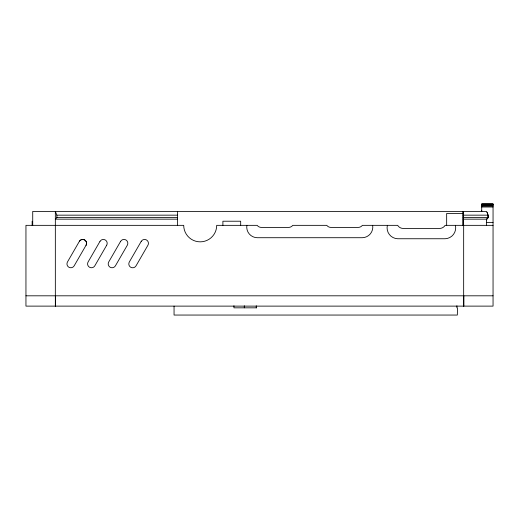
<?xml version="1.0" encoding="UTF-8"?>
<svg xmlns="http://www.w3.org/2000/svg" width="519" height="519" viewBox="0 0 519 519"><rect width="100%" height="100%" fill="white"/><g stroke="black" fill="none" stroke-linecap="round" stroke-linejoin="round"><path stroke-width="0.78" d="M174.053 306.139L174.053 315.052L457.336 315.052L457.473 307.832L456.889 307.832L456.889 305.769M463.182 225.136L463.182 211.421L463.182 225.428M481.71 210.318L481.71 211.421L481.71 203.948L493.05 203.948L493.05 306.119L25.95 306.119L25.95 225.343L183.713 225.343A16.498 16.498 0 0 0 200.211 241.841A16.498 16.498 0 0 0 216.708 225.343L257.177 225.343A5.294 5.294 0 0 0 261.304 227.406L288.629 227.406A5.294 5.294 0 0 0 292.755 225.343L326.782 225.343A5.294 5.294 0 0 0 330.908 227.406L358.233 227.406A5.294 5.294 0 0 0 362.353 225.343L397.671 225.343A6.442 6.442 0 0 0 403.179 228.438L439.599 228.438A6.442 6.442 0 0 0 445.101 225.343L493.05 225.343M486.608 219.913L486.686 219.076M486.608 222.638L486.608 222.249M486.608 219.615L488.061 217.701M86.057 245.24L74.165 265.838A3.867 3.867 0 0 1 68.891 267.24A3.867 3.867 0 0 1 67.483 261.946L79.362 241.374A3.867 3.867 0 0 1 84.649 239.947A3.867 3.867 0 0 1 86.057 245.24A3.867 3.867 0 0 0 84.636 239.973A3.867 3.867 0 0 0 79.349 241.4M99.985 241.374L88.094 261.972A3.867 3.867 0 0 0 89.515 267.24A3.867 3.867 0 0 0 94.802 265.812L106.68 245.24M141.226 241.374L129.335 261.972A3.867 3.867 0 0 0 130.743 267.266A3.867 3.867 0 0 0 136.036 265.838L147.915 245.266A3.867 3.867 0 0 0 146.501 239.973A3.867 3.867 0 0 0 141.213 241.4M177.524 217.61L56.882 217.61L55.338 219.154L177.524 219.154M486.608 225.343L486.608 219.154C489.754 217.513 487.601 213.711 486.608 211.421L32.723 211.421L32.723 225.343M481.71 204.038L493.05 204.038M481.71 204.304L493.05 204.304M481.71 204.739L493.05 204.739M481.71 205.342L493.05 205.342M481.71 206.101L493.05 206.101M481.71 207.003L493.05 207.003M463.415 213.484L446.658 213.484L446.658 225.57M55.338 306.119L55.338 211.421L56.882 215.158L177.524 215.158M463.149 215.158L488.152 215.158L488.152 217.357M463.149 217.61L488.152 217.61L488.061 214.937M463.149 219.154L486.608 219.154M486.608 222.508L493.05 222.508M25.95 295.811L493.05 295.811M256.646 307.832L233.939 307.832L233.939 305.769M487.004 212.388L487.192 212.848M487.49 213.569L487.678 214.016M463.85 295.811L463.85 306.119M463.662 225.343L463.662 306.119M463.149 211.421L463.149 225.343M256.263 305.769L256.263 307.832M244.3 305.769L244.3 307.832M240.68 225.343L240.68 221.217L222.898 221.217L222.898 225.343M177.524 211.421L177.524 225.343M56.882 215.158L56.882 217.61M55.527 295.811L55.527 306.119M32.139 221.217L32.139 225.343M99.972 241.4A3.867 3.867 0 0 1 105.26 239.973A3.867 3.867 0 0 1 106.667 245.266M246.869 225.343A10.659 10.659 0 0 0 257.177 237.715L362.353 237.715A10.659 10.659 0 0 0 372.668 225.343M387.362 225.343A10.931 10.931 0 0 0 397.671 238.746L445.101 238.746A10.931 10.931 0 0 0 455.416 225.343M120.609 241.374L108.718 261.972A3.867 3.867 0 0 0 110.138 267.24A3.867 3.867 0 0 0 115.426 265.812L127.304 245.24A3.867 3.867 0 0 0 125.896 239.947A3.867 3.867 0 0 0 120.609 241.374"/></g></svg>
